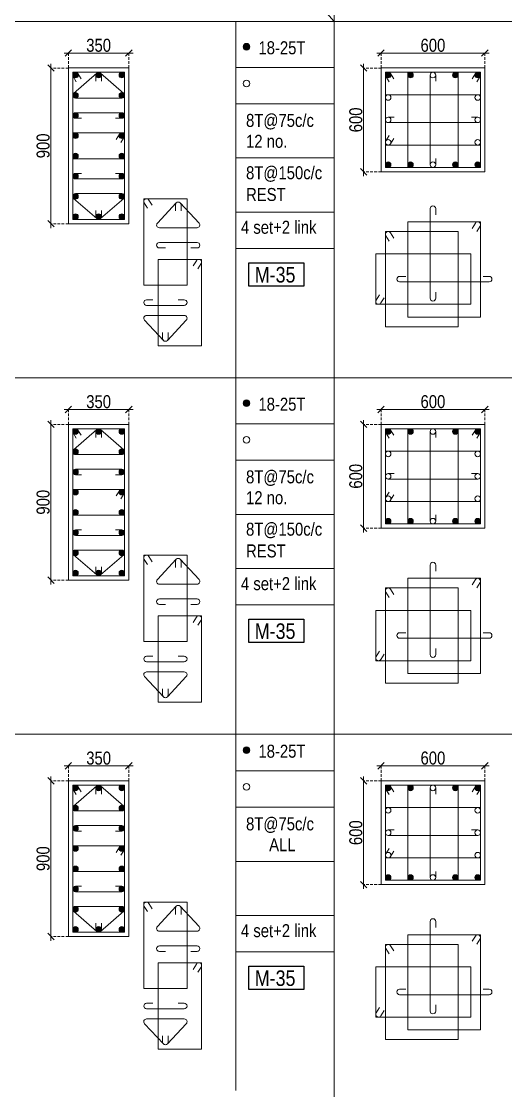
# Model space of a CAD drawing. Header units: millimetres. Extents: x 1112055 to 3390982, y -148532 to 766891.
# Drawn here: x 2276382 to 2287584, y 332750 to 357470 of the extents above; entities that cross this region are included whole.
import ezdxf
from ezdxf.enums import TextEntityAlignment as Align

# ---------------------------------------------------------------- set-up
doc = ezdxf.new("R2010")
doc.units = ezdxf.units.MM
doc.header["$PDMODE"] = 35
doc.header["$PDSIZE"] = -25
doc.linetypes.add('DASHED2', pattern=[0.375, 0.25, -0.125])
doc.linetypes.add('Hidden', pattern=[9.525, 6.35, -3.175])
for name, color, linetype, lineweight in [('B COL. SIZE DIM', 220, 'Continuous', 25), ('B COLSCH', 204, 'Continuous', 20), ('B COLUMN', 1, 'Hidden', 9), ('B STEEL', 34, 'Continuous', 15), ('B TITLE BLOCK', 250, 'Continuous', 0)]:
    doc.layers.add(name, color=color, linetype=linetype, lineweight=lineweight)
doc.layers.add('B TEXT', color=7, linetype='Continuous')
doc.styles.add('dim inside', font='romans.shx', dxfattribs={"width": 0.8, "height": 125})
doc.styles.add('SWINC', font='swissc.ttf')
doc.dimstyles.new('dim inside', dxfattribs={"dimtxt": 125, "dimasz": 100, "dimexe": 0, "dimexo": 0, "dimgap": 10, "dimtad": 0, "dimdec": 0, "dimzin": 0, "dimdsep": 46, "dimtxsty": 'dim inside', "dimblk": 'SMALL', "dimcen": 0.09, "dimadec": 0, "dimazin": 0, "dimtfac": 1, "dimtdec": 0, "dimtofl": 0, "dimtmove": 0, "dimatfit": 3, "dimfxl": 1, "dimtolj": 1, "dimtzin": 0, "dimarcsym": 2})

# ---------------------------------------------------------------- blocks, each defined once
blk = doc.blocks.new('_Oblique')
at = {"color": 0, "linetype": 'ByBlock', "lineweight": -2}
blk.add_line((-0.5, -0.5), (0.5, 0.5), dxfattribs=at)
blk = doc.blocks.new('*D860')
at = {"layer": 'B COL. SIZE DIM', "color": 250, "lineweight": 9, "ltscale": 250, "transparency": 16777216}
blk.add_line((2277369, 340258), (2278969, 340258), dxfattribs=at)
at = {"layer": 'B COL. SIZE DIM', "color": 250, "linetype": 'DASHED2', "lineweight": 9, "ltscale": 250, "transparency": 16777216}
for p, q in [((2277469, 339913), (2277469, 340258)), ((2278869, 339913), (2278869, 340258))]:
    blk.add_line(p, q, dxfattribs=at)
at = {"layer": 'Defpoints', "color": 0, "ltscale": 250, "transparency": 16777216}
for p in [(2278869, 340258), (2277469, 339913), (2278869, 339913)]:
    blk.add_point(p, dxfattribs=at)
at = {"layer": 'B COL. SIZE DIM', "color": 250, "lineweight": 9, "ltscale": 250, "transparency": 16777216, "xscale": 150, "yscale": 150, "zscale": 150, "rotation": 180}
blk.add_blockref('_Oblique', (2277469, 340258), dxfattribs=at)
at = {"layer": 'B COL. SIZE DIM', "color": 250, "lineweight": 9, "ltscale": 250, "transparency": 16777216, "xscale": 150, "yscale": 150, "zscale": 150}
blk.add_blockref('_Oblique', (2278869, 340258), dxfattribs=at)
at = {"layer": 'B COL. SIZE DIM', "color": 6, "ltscale": 250, "transparency": 16777216, "insert": (2278169, 340436), "char_height": 300, "attachment_point": 5, "style": 'SWINC'}
blk.add_mtext('\\A1;350', dxfattribs=at)
blk = doc.blocks.new('*D861')
at = {"layer": 'B COL. SIZE DIM', "color": 250, "lineweight": 9, "ltscale": 250, "transparency": 16777216}
blk.add_line((2277065, 340013), (2277065, 336213), dxfattribs=at)
at = {"layer": 'B COL. SIZE DIM', "color": 250, "linetype": 'DASHED2', "lineweight": 9, "ltscale": 250, "transparency": 16777216}
for p, q in [((2277469, 339913), (2277065, 339913)), ((2277469, 336313), (2277065, 336313))]:
    blk.add_line(p, q, dxfattribs=at)
at = {"layer": 'Defpoints', "color": 0, "ltscale": 250, "transparency": 16777216}
for p in [(2277469, 339913), (2277065, 336313), (2277469, 336313)]:
    blk.add_point(p, dxfattribs=at)
at = {"layer": 'B COL. SIZE DIM', "color": 250, "lineweight": 9, "ltscale": 250, "transparency": 16777216, "xscale": 150, "yscale": 150, "zscale": 150}
for p, rotation in [((2277065, 339913), 90), ((2277065, 336313), 270)]:
    blk.add_blockref('_Oblique', p, dxfattribs=dict(at, rotation=rotation))
at = {"layer": 'B COL. SIZE DIM', "color": 6, "ltscale": 250, "transparency": 16777216, "insert": (2276886, 338113), "char_height": 300, "attachment_point": 5, "rotation": 90, "style": 'SWINC'}
blk.add_mtext('\\A1;900', dxfattribs=at)
blk = doc.blocks.new('*D864')
at = {"layer": 'B COL. SIZE DIM', "color": 250, "lineweight": 9, "ltscale": 250, "transparency": 16777216}
blk.add_line((2284602, 340258), (2287202, 340258), dxfattribs=at)
at = {"layer": 'B COL. SIZE DIM', "color": 250, "linetype": 'DASHED2', "lineweight": 9, "ltscale": 250, "transparency": 16777216}
for p, q in [((2284702, 339913), (2284702, 340258)), ((2287102, 339913), (2287102, 340258))]:
    blk.add_line(p, q, dxfattribs=at)
at = {"layer": 'Defpoints', "color": 0, "ltscale": 250, "transparency": 16777216}
for p in [(2287102, 340258), (2284702, 339913), (2287102, 339913)]:
    blk.add_point(p, dxfattribs=at)
at = {"layer": 'B COL. SIZE DIM', "color": 250, "lineweight": 9, "ltscale": 250, "transparency": 16777216, "xscale": 150, "yscale": 150, "zscale": 150, "rotation": 180}
blk.add_blockref('_Oblique', (2284702, 340258), dxfattribs=at)
at = {"layer": 'B COL. SIZE DIM', "color": 250, "lineweight": 9, "ltscale": 250, "transparency": 16777216, "xscale": 150, "yscale": 150, "zscale": 150}
blk.add_blockref('_Oblique', (2287102, 340258), dxfattribs=at)
at = {"layer": 'B COL. SIZE DIM', "color": 6, "ltscale": 250, "transparency": 16777216, "insert": (2285902, 340437), "char_height": 300, "attachment_point": 5, "style": 'SWINC'}
blk.add_mtext('\\A1;600', dxfattribs=at)
blk = doc.blocks.new('*D865')
at = {"layer": 'B COL. SIZE DIM', "color": 250, "lineweight": 9, "ltscale": 250, "transparency": 16777216}
blk.add_line((2284298, 340013), (2284298, 337413), dxfattribs=at)
at = {"layer": 'B COL. SIZE DIM', "color": 250, "linetype": 'DASHED2', "lineweight": 9, "ltscale": 250, "transparency": 16777216}
for p, q in [((2284702, 339913), (2284298, 339913)), ((2284702, 337513), (2284298, 337513))]:
    blk.add_line(p, q, dxfattribs=at)
at = {"layer": 'Defpoints', "color": 0, "ltscale": 250, "transparency": 16777216}
for p in [(2284702, 339913), (2284298, 337513), (2284702, 337513)]:
    blk.add_point(p, dxfattribs=at)
at = {"layer": 'B COL. SIZE DIM', "color": 250, "lineweight": 9, "ltscale": 250, "transparency": 16777216, "xscale": 150, "yscale": 150, "zscale": 150}
for p, rotation in [((2284298, 339913), 90), ((2284298, 337513), 270)]:
    blk.add_blockref('_Oblique', p, dxfattribs=dict(at, rotation=rotation))
at = {"layer": 'B COL. SIZE DIM', "color": 6, "ltscale": 250, "transparency": 16777216, "insert": (2284119, 338713), "char_height": 300, "attachment_point": 5, "rotation": 90, "style": 'SWINC'}
blk.add_mtext('\\A1;600', dxfattribs=at)
blk = doc.blocks.new('*D862')
at = {"layer": 'B COL. SIZE DIM', "color": 250, "lineweight": 9, "ltscale": 250, "transparency": 16777216}
blk.add_line((2284602, 348498), (2287202, 348498), dxfattribs=at)
at = {"layer": 'B COL. SIZE DIM', "color": 250, "linetype": 'DASHED2', "lineweight": 9, "ltscale": 250, "transparency": 16777216}
for p, q in [((2284702, 348153), (2284702, 348498)), ((2287102, 348153), (2287102, 348498))]:
    blk.add_line(p, q, dxfattribs=at)
at = {"layer": 'Defpoints', "color": 0, "ltscale": 250, "transparency": 16777216}
for p in [(2287102, 348498), (2284702, 348153), (2287102, 348153)]:
    blk.add_point(p, dxfattribs=at)
at = {"layer": 'B COL. SIZE DIM', "color": 250, "lineweight": 9, "ltscale": 250, "transparency": 16777216, "xscale": 150, "yscale": 150, "zscale": 150, "rotation": 180}
blk.add_blockref('_Oblique', (2284702, 348498), dxfattribs=at)
at = {"layer": 'B COL. SIZE DIM', "color": 250, "lineweight": 9, "ltscale": 250, "transparency": 16777216, "xscale": 150, "yscale": 150, "zscale": 150}
blk.add_blockref('_Oblique', (2287102, 348498), dxfattribs=at)
at = {"layer": 'B COL. SIZE DIM', "color": 6, "ltscale": 250, "transparency": 16777216, "insert": (2285902, 348677), "char_height": 300, "attachment_point": 5, "style": 'SWINC'}
blk.add_mtext('\\A1;600', dxfattribs=at)
blk = doc.blocks.new('*D863')
at = {"layer": 'B COL. SIZE DIM', "color": 250, "lineweight": 9, "ltscale": 250, "transparency": 16777216}
blk.add_line((2284298, 348253), (2284298, 345653), dxfattribs=at)
at = {"layer": 'B COL. SIZE DIM', "color": 250, "linetype": 'DASHED2', "lineweight": 9, "ltscale": 250, "transparency": 16777216}
for p, q in [((2284702, 348153), (2284298, 348153)), ((2284702, 345753), (2284298, 345753))]:
    blk.add_line(p, q, dxfattribs=at)
at = {"layer": 'Defpoints', "color": 0, "ltscale": 250, "transparency": 16777216}
for p in [(2284702, 348153), (2284298, 345753), (2284702, 345753)]:
    blk.add_point(p, dxfattribs=at)
at = {"layer": 'B COL. SIZE DIM', "color": 250, "lineweight": 9, "ltscale": 250, "transparency": 16777216, "xscale": 150, "yscale": 150, "zscale": 150}
for p, rotation in [((2284298, 348153), 90), ((2284298, 345753), 270)]:
    blk.add_blockref('_Oblique', p, dxfattribs=dict(at, rotation=rotation))
at = {"layer": 'B COL. SIZE DIM', "color": 6, "ltscale": 250, "transparency": 16777216, "insert": (2284119, 346953), "char_height": 300, "attachment_point": 5, "rotation": 90, "style": 'SWINC'}
blk.add_mtext('\\A1;600', dxfattribs=at)
blk = doc.blocks.new('*D866')
at = {"layer": 'B COL. SIZE DIM', "color": 250, "lineweight": 9, "ltscale": 250, "transparency": 16777216}
blk.add_line((2284602, 356737), (2287202, 356737), dxfattribs=at)
at = {"layer": 'B COL. SIZE DIM', "color": 250, "linetype": 'DASHED2', "lineweight": 9, "ltscale": 250, "transparency": 16777216}
for p, q in [((2284702, 356392), (2284702, 356737)), ((2287102, 356392), (2287102, 356737))]:
    blk.add_line(p, q, dxfattribs=at)
at = {"layer": 'Defpoints', "color": 0, "ltscale": 250, "transparency": 16777216}
for p in [(2287102, 356737), (2284702, 356392), (2287102, 356392)]:
    blk.add_point(p, dxfattribs=at)
at = {"layer": 'B COL. SIZE DIM', "color": 250, "lineweight": 9, "ltscale": 250, "transparency": 16777216, "xscale": 150, "yscale": 150, "zscale": 150, "rotation": 180}
blk.add_blockref('_Oblique', (2284702, 356737), dxfattribs=at)
at = {"layer": 'B COL. SIZE DIM', "color": 250, "lineweight": 9, "ltscale": 250, "transparency": 16777216, "xscale": 150, "yscale": 150, "zscale": 150}
blk.add_blockref('_Oblique', (2287102, 356737), dxfattribs=at)
at = {"layer": 'B COL. SIZE DIM', "color": 6, "ltscale": 250, "transparency": 16777216, "insert": (2285902, 356916), "char_height": 300, "attachment_point": 5, "style": 'SWINC'}
blk.add_mtext('\\A1;600', dxfattribs=at)
blk = doc.blocks.new('*D867')
at = {"layer": 'B COL. SIZE DIM', "color": 250, "lineweight": 9, "ltscale": 250, "transparency": 16777216}
blk.add_line((2284298, 356492), (2284298, 353892), dxfattribs=at)
at = {"layer": 'B COL. SIZE DIM', "color": 250, "linetype": 'DASHED2', "lineweight": 9, "ltscale": 250, "transparency": 16777216}
for p, q in [((2284702, 356392), (2284298, 356392)), ((2284702, 353992), (2284298, 353992))]:
    blk.add_line(p, q, dxfattribs=at)
at = {"layer": 'Defpoints', "color": 0, "ltscale": 250, "transparency": 16777216}
for p in [(2284702, 356392), (2284298, 353992), (2284702, 353992)]:
    blk.add_point(p, dxfattribs=at)
at = {"layer": 'B COL. SIZE DIM', "color": 250, "lineweight": 9, "ltscale": 250, "transparency": 16777216, "xscale": 150, "yscale": 150, "zscale": 150}
for p, rotation in [((2284298, 356392), 90), ((2284298, 353992), 270)]:
    blk.add_blockref('_Oblique', p, dxfattribs=dict(at, rotation=rotation))
at = {"layer": 'B COL. SIZE DIM', "color": 6, "ltscale": 250, "transparency": 16777216, "insert": (2284119, 355192), "char_height": 300, "attachment_point": 5, "rotation": 90, "style": 'SWINC'}
blk.add_mtext('\\A1;600', dxfattribs=at)
blk = doc.blocks.new('*D1733')
at = {"layer": 'B COL. SIZE DIM', "color": 250, "lineweight": 9, "ltscale": 250, "transparency": 16777216}
blk.add_line((2277369, 348498), (2278969, 348498), dxfattribs=at)
at = {"layer": 'B COL. SIZE DIM', "color": 250, "linetype": 'DASHED2', "lineweight": 9, "ltscale": 250, "transparency": 16777216}
for p, q in [((2277469, 348153), (2277469, 348498)), ((2278869, 348153), (2278869, 348498))]:
    blk.add_line(p, q, dxfattribs=at)
at = {"layer": 'Defpoints', "color": 0, "ltscale": 250, "transparency": 16777216}
for p in [(2278869, 348498), (2277469, 348153), (2278869, 348153)]:
    blk.add_point(p, dxfattribs=at)
at = {"layer": 'B COL. SIZE DIM', "color": 250, "lineweight": 9, "ltscale": 250, "transparency": 16777216, "xscale": 150, "yscale": 150, "zscale": 150, "rotation": 180}
blk.add_blockref('_Oblique', (2277469, 348498), dxfattribs=at)
at = {"layer": 'B COL. SIZE DIM', "color": 250, "lineweight": 9, "ltscale": 250, "transparency": 16777216, "xscale": 150, "yscale": 150, "zscale": 150}
blk.add_blockref('_Oblique', (2278869, 348498), dxfattribs=at)
at = {"layer": 'B COL. SIZE DIM', "color": 6, "ltscale": 250, "transparency": 16777216, "insert": (2278169, 348676), "char_height": 300, "attachment_point": 5, "style": 'SWINC'}
blk.add_mtext('\\A1;350', dxfattribs=at)
blk = doc.blocks.new('*D1734')
at = {"layer": 'B COL. SIZE DIM', "color": 250, "lineweight": 9, "ltscale": 250, "transparency": 16777216}
blk.add_line((2277065, 348253), (2277065, 344453), dxfattribs=at)
at = {"layer": 'B COL. SIZE DIM', "color": 250, "linetype": 'DASHED2', "lineweight": 9, "ltscale": 250, "transparency": 16777216}
for p, q in [((2277469, 348153), (2277065, 348153)), ((2277469, 344553), (2277065, 344553))]:
    blk.add_line(p, q, dxfattribs=at)
at = {"layer": 'Defpoints', "color": 0, "ltscale": 250, "transparency": 16777216}
for p in [(2277469, 348153), (2277065, 344553), (2277469, 344553)]:
    blk.add_point(p, dxfattribs=at)
at = {"layer": 'B COL. SIZE DIM', "color": 250, "lineweight": 9, "ltscale": 250, "transparency": 16777216, "xscale": 150, "yscale": 150, "zscale": 150}
for p, rotation in [((2277065, 348153), 90), ((2277065, 344553), 270)]:
    blk.add_blockref('_Oblique', p, dxfattribs=dict(at, rotation=rotation))
at = {"layer": 'B COL. SIZE DIM', "color": 6, "ltscale": 250, "transparency": 16777216, "insert": (2276886, 346353), "char_height": 300, "attachment_point": 5, "rotation": 90, "style": 'SWINC'}
blk.add_mtext('\\A1;900', dxfattribs=at)
blk = doc.blocks.new('*D1735')
at = {"layer": 'B COL. SIZE DIM', "color": 250, "lineweight": 9, "ltscale": 250, "transparency": 16777216}
blk.add_line((2277369, 356737), (2278969, 356737), dxfattribs=at)
at = {"layer": 'B COL. SIZE DIM', "color": 250, "linetype": 'DASHED2', "lineweight": 9, "ltscale": 250, "transparency": 16777216}
for p, q in [((2277469, 356392), (2277469, 356737)), ((2278869, 356392), (2278869, 356737))]:
    blk.add_line(p, q, dxfattribs=at)
at = {"layer": 'Defpoints', "color": 0, "ltscale": 250, "transparency": 16777216}
for p in [(2278869, 356737), (2277469, 356392), (2278869, 356392)]:
    blk.add_point(p, dxfattribs=at)
at = {"layer": 'B COL. SIZE DIM', "color": 250, "lineweight": 9, "ltscale": 250, "transparency": 16777216, "xscale": 150, "yscale": 150, "zscale": 150, "rotation": 180}
blk.add_blockref('_Oblique', (2277469, 356737), dxfattribs=at)
at = {"layer": 'B COL. SIZE DIM', "color": 250, "lineweight": 9, "ltscale": 250, "transparency": 16777216, "xscale": 150, "yscale": 150, "zscale": 150}
blk.add_blockref('_Oblique', (2278869, 356737), dxfattribs=at)
at = {"layer": 'B COL. SIZE DIM', "color": 6, "ltscale": 250, "transparency": 16777216, "insert": (2278169, 356916), "char_height": 300, "attachment_point": 5, "style": 'SWINC'}
blk.add_mtext('\\A1;350', dxfattribs=at)
blk = doc.blocks.new('*D1736')
at = {"layer": 'B COL. SIZE DIM', "color": 250, "lineweight": 9, "ltscale": 250, "transparency": 16777216}
blk.add_line((2277065, 356492), (2277065, 352692), dxfattribs=at)
at = {"layer": 'B COL. SIZE DIM', "color": 250, "linetype": 'DASHED2', "lineweight": 9, "ltscale": 250, "transparency": 16777216}
for p, q in [((2277469, 356392), (2277065, 356392)), ((2277469, 352792), (2277065, 352792))]:
    blk.add_line(p, q, dxfattribs=at)
at = {"layer": 'Defpoints', "color": 0, "ltscale": 250, "transparency": 16777216}
for p in [(2277469, 356392), (2277065, 352792), (2277469, 352792)]:
    blk.add_point(p, dxfattribs=at)
at = {"layer": 'B COL. SIZE DIM', "color": 250, "lineweight": 9, "ltscale": 250, "transparency": 16777216, "xscale": 150, "yscale": 150, "zscale": 150}
for p, rotation in [((2277065, 356392), 90), ((2277065, 352792), 270)]:
    blk.add_blockref('_Oblique', p, dxfattribs=dict(at, rotation=rotation))
at = {"layer": 'B COL. SIZE DIM', "color": 6, "ltscale": 250, "transparency": 16777216, "insert": (2276886, 354592), "char_height": 300, "attachment_point": 5, "rotation": 90, "style": 'SWINC'}
blk.add_mtext('\\A1;900', dxfattribs=at)

msp = doc.modelspace()

# ---------------------------------------------------------------- hatches: boundary and pattern name
at = {"layer": 'B STEEL', "lineweight": 9, "ltscale": 0.5}
h = msp.add_hatch(color=34, dxfattribs=at)
edge = h.paths.add_edge_path()
edge.add_arc((2281587.1, 356884.2), 76.8, 0, 360)
h = msp.add_hatch(color=34, dxfattribs=at)
edge = h.paths.add_edge_path()
edge.add_arc((2277632.8, 356228.4), 64, 0, 360)
h = msp.add_hatch(color=34, dxfattribs=at)
edge = h.paths.add_edge_path()
edge.add_arc((2278168.8, 356228.4), 64, 180, 540, ccw=False)
h = msp.add_hatch(color=34, dxfattribs=at)
edge = h.paths.add_edge_path()
edge.add_arc((2278704.7, 356228.4), 64, 180, 540, ccw=False)
h = msp.add_hatch(color=34, dxfattribs=at)
edge = h.paths.add_edge_path()
edge.add_arc((2284866.3, 356228.4), 64, 0, 360)
at = {"layer": 'B STEEL'}
h = msp.add_hatch(color=34, dxfattribs=at)
edge = h.paths.add_edge_path()
edge.add_arc((2285384.3, 356228.4), 64, 0, 360)
h = msp.add_hatch(color=34, dxfattribs=at)
edge = h.paths.add_edge_path()
edge.add_arc((2286420.3, 356228.4), 64, 0, 360)
at = {"layer": 'B STEEL', "lineweight": 9, "ltscale": 0.5}
h = msp.add_hatch(color=34, dxfattribs=at)
edge = h.paths.add_edge_path()
edge.add_arc((2286938.3, 356228.4), 64, 180, 540, ccw=False)
h = msp.add_hatch(color=34, dxfattribs=at)
edge = h.paths.add_edge_path()
edge.add_arc((2277632.8, 355761), 64, 0, 360, ccw=False)
h = msp.add_hatch(color=34, dxfattribs=at)
edge = h.paths.add_edge_path()
edge.add_arc((2278704.7, 355761), 64, -180, 180)
h = msp.add_hatch(color=34, dxfattribs=at)
edge = h.paths.add_edge_path()
edge.add_arc((2277632.8, 355293.6), 64, 0, 360, ccw=False)
h = msp.add_hatch(color=34, dxfattribs=at)
edge = h.paths.add_edge_path()
edge.add_arc((2278704.7, 355293.6), 64, -180, 180)
h = msp.add_hatch(color=34, dxfattribs=at)
edge = h.paths.add_edge_path()
edge.add_arc((2277632.8, 354826.1), 64, 0, 360, ccw=False)
h = msp.add_hatch(color=34, dxfattribs=at)
edge = h.paths.add_edge_path()
edge.add_arc((2278704.7, 354826.1), 64, -180, 180)
h = msp.add_hatch(color=34, dxfattribs=at)
edge = h.paths.add_edge_path()
edge.add_arc((2277632.8, 354358.7), 64, 0, 360, ccw=False)
h = msp.add_hatch(color=34, dxfattribs=at)
edge = h.paths.add_edge_path()
edge.add_arc((2278704.7, 354358.7), 64, -180, 180)
h = msp.add_hatch(color=34, dxfattribs=at)
edge = h.paths.add_edge_path()
edge.add_arc((2284866.3, 354156.4), 64, 0, 360, ccw=False)
at = {"layer": 'B STEEL'}
h = msp.add_hatch(color=34, dxfattribs=at)
edge = h.paths.add_edge_path()
edge.add_arc((2285384.3, 354156.4), 64, 0, 360)
h = msp.add_hatch(color=34, dxfattribs=at)
edge = h.paths.add_edge_path()
edge.add_arc((2286420.3, 354156.4), 64, 0, 360)
at = {"layer": 'B STEEL', "lineweight": 9, "ltscale": 0.5}
h = msp.add_hatch(color=34, dxfattribs=at)
edge = h.paths.add_edge_path()
edge.add_arc((2286938.3, 354156.4), 64, -180, 180)
h = msp.add_hatch(color=34, dxfattribs=at)
edge = h.paths.add_edge_path()
edge.add_arc((2277632.8, 353891.3), 64, 0, 360, ccw=False)
h = msp.add_hatch(color=34, dxfattribs=at)
edge = h.paths.add_edge_path()
edge.add_arc((2278704.7, 353891.3), 64, -180, 180)
h = msp.add_hatch(color=34, dxfattribs=at)
edge = h.paths.add_edge_path()
edge.add_arc((2277632.8, 353423.9), 64, 0, 360, ccw=False)
h = msp.add_hatch(color=34, dxfattribs=at)
edge = h.paths.add_edge_path()
edge.add_arc((2278704.7, 353423.9), 64, -180, 180)
h = msp.add_hatch(color=34, dxfattribs=at)
edge = h.paths.add_edge_path()
edge.add_arc((2277632.8, 352956.4), 64, 0, 360, ccw=False)
h = msp.add_hatch(color=34, dxfattribs=at)
edge = h.paths.add_edge_path()
edge.add_arc((2278168.8, 352956.4), 64, -180, 180)
h = msp.add_hatch(color=34, dxfattribs=at)
edge = h.paths.add_edge_path()
edge.add_arc((2278704.7, 352956.4), 64, -180, 180)
h = msp.add_hatch(color=34, dxfattribs=at)
edge = h.paths.add_edge_path()
edge.add_arc((2281587.1, 348644.4), 76.8, 0, 360)
h = msp.add_hatch(color=34, dxfattribs=at)
edge = h.paths.add_edge_path()
edge.add_arc((2277632.8, 347988.6), 64, 0, 360)
h = msp.add_hatch(color=34, dxfattribs=at)
edge = h.paths.add_edge_path()
edge.add_arc((2278168.8, 347988.6), 64, 180, 540, ccw=False)
h = msp.add_hatch(color=34, dxfattribs=at)
edge = h.paths.add_edge_path()
edge.add_arc((2278704.7, 347988.6), 64, 180, 540, ccw=False)
h = msp.add_hatch(color=34, dxfattribs=at)
edge = h.paths.add_edge_path()
edge.add_arc((2284866.3, 347988.6), 64, 0, 360)
at = {"layer": 'B STEEL'}
h = msp.add_hatch(color=34, dxfattribs=at)
edge = h.paths.add_edge_path()
edge.add_arc((2285384.3, 347988.6), 64, 0, 360)
h = msp.add_hatch(color=34, dxfattribs=at)
edge = h.paths.add_edge_path()
edge.add_arc((2286420.3, 347988.6), 64, 0, 360)
at = {"layer": 'B STEEL', "lineweight": 9, "ltscale": 0.5}
h = msp.add_hatch(color=34, dxfattribs=at)
edge = h.paths.add_edge_path()
edge.add_arc((2286938.3, 347988.6), 64, 180, 540, ccw=False)
h = msp.add_hatch(color=34, dxfattribs=at)
edge = h.paths.add_edge_path()
edge.add_arc((2277632.8, 347521.1), 64, 0, 360, ccw=False)
h = msp.add_hatch(color=34, dxfattribs=at)
edge = h.paths.add_edge_path()
edge.add_arc((2278704.7, 347521.1), 64, -180, 180)
h = msp.add_hatch(color=34, dxfattribs=at)
edge = h.paths.add_edge_path()
edge.add_arc((2277632.8, 347053.7), 64, 0, 360, ccw=False)
h = msp.add_hatch(color=34, dxfattribs=at)
edge = h.paths.add_edge_path()
edge.add_arc((2278704.7, 347053.7), 64, -180, 180)
h = msp.add_hatch(color=34, dxfattribs=at)
edge = h.paths.add_edge_path()
edge.add_arc((2277632.8, 346586.3), 64, 0, 360, ccw=False)
h = msp.add_hatch(color=34, dxfattribs=at)
edge = h.paths.add_edge_path()
edge.add_arc((2278704.7, 346586.3), 64, -180, 180)
h = msp.add_hatch(color=34, dxfattribs=at)
edge = h.paths.add_edge_path()
edge.add_arc((2277632.8, 346118.9), 64, 0, 360, ccw=False)
h = msp.add_hatch(color=34, dxfattribs=at)
edge = h.paths.add_edge_path()
edge.add_arc((2278704.7, 346118.9), 64, -180, 180)
h = msp.add_hatch(color=34, dxfattribs=at)
edge = h.paths.add_edge_path()
edge.add_arc((2284866.3, 345916.6), 64, 0, 360, ccw=False)
at = {"layer": 'B STEEL'}
h = msp.add_hatch(color=34, dxfattribs=at)
edge = h.paths.add_edge_path()
edge.add_arc((2285384.3, 345916.6), 64, 0, 360)
h = msp.add_hatch(color=34, dxfattribs=at)
edge = h.paths.add_edge_path()
edge.add_arc((2286420.3, 345916.6), 64, 0, 360)
at = {"layer": 'B STEEL', "lineweight": 9, "ltscale": 0.5}
h = msp.add_hatch(color=34, dxfattribs=at)
edge = h.paths.add_edge_path()
edge.add_arc((2286938.3, 345916.6), 64, -180, 180)
h = msp.add_hatch(color=34, dxfattribs=at)
edge = h.paths.add_edge_path()
edge.add_arc((2277632.8, 345651.5), 64, 0, 360, ccw=False)
h = msp.add_hatch(color=34, dxfattribs=at)
edge = h.paths.add_edge_path()
edge.add_arc((2278704.7, 345651.5), 64, -180, 180)
h = msp.add_hatch(color=34, dxfattribs=at)
edge = h.paths.add_edge_path()
edge.add_arc((2277632.8, 345184), 64, 0, 360, ccw=False)
h = msp.add_hatch(color=34, dxfattribs=at)
edge = h.paths.add_edge_path()
edge.add_arc((2278704.7, 345184), 64, -180, 180)
h = msp.add_hatch(color=34, dxfattribs=at)
edge = h.paths.add_edge_path()
edge.add_arc((2277632.8, 344716.6), 64, 0, 360, ccw=False)
h = msp.add_hatch(color=34, dxfattribs=at)
edge = h.paths.add_edge_path()
edge.add_arc((2278168.8, 344716.6), 64, -180, 180)
h = msp.add_hatch(color=34, dxfattribs=at)
edge = h.paths.add_edge_path()
edge.add_arc((2278704.7, 344716.6), 64, -180, 180)
h = msp.add_hatch(color=34, dxfattribs=at)
edge = h.paths.add_edge_path()
edge.add_arc((2281587.1, 340621.9), 76.8, 0, 360)
h = msp.add_hatch(color=34, dxfattribs=at)
edge = h.paths.add_edge_path()
edge.add_arc((2277632.8, 339748.7), 64, 0, 360)
h = msp.add_hatch(color=34, dxfattribs=at)
edge = h.paths.add_edge_path()
edge.add_arc((2278168.8, 339748.7), 64, 180, 540, ccw=False)
h = msp.add_hatch(color=34, dxfattribs=at)
edge = h.paths.add_edge_path()
edge.add_arc((2278704.7, 339748.7), 64, 180, 540, ccw=False)
h = msp.add_hatch(color=34, dxfattribs=at)
edge = h.paths.add_edge_path()
edge.add_arc((2284866.3, 339748.7), 64, 0, 360)
at = {"layer": 'B STEEL'}
h = msp.add_hatch(color=34, dxfattribs=at)
edge = h.paths.add_edge_path()
edge.add_arc((2285384.3, 339748.7), 64, 0, 360)
h = msp.add_hatch(color=34, dxfattribs=at)
edge = h.paths.add_edge_path()
edge.add_arc((2286420.3, 339748.7), 64, 0, 360)
at = {"layer": 'B STEEL', "lineweight": 9, "ltscale": 0.5}
h = msp.add_hatch(color=34, dxfattribs=at)
edge = h.paths.add_edge_path()
edge.add_arc((2286938.3, 339748.7), 64, 180, 540, ccw=False)
h = msp.add_hatch(color=34, dxfattribs=at)
edge = h.paths.add_edge_path()
edge.add_arc((2277632.8, 339281.3), 64, 0, 360, ccw=False)
h = msp.add_hatch(color=34, dxfattribs=at)
edge = h.paths.add_edge_path()
edge.add_arc((2278704.7, 339281.3), 64, -180, 180)
h = msp.add_hatch(color=34, dxfattribs=at)
edge = h.paths.add_edge_path()
edge.add_arc((2277632.8, 338813.9), 64, 0, 360, ccw=False)
h = msp.add_hatch(color=34, dxfattribs=at)
edge = h.paths.add_edge_path()
edge.add_arc((2278704.7, 338813.9), 64, -180, 180)
h = msp.add_hatch(color=34, dxfattribs=at)
edge = h.paths.add_edge_path()
edge.add_arc((2277632.8, 338346.5), 64, 0, 360, ccw=False)
h = msp.add_hatch(color=34, dxfattribs=at)
edge = h.paths.add_edge_path()
edge.add_arc((2278704.7, 338346.5), 64, -180, 180)
h = msp.add_hatch(color=34, dxfattribs=at)
edge = h.paths.add_edge_path()
edge.add_arc((2277632.8, 337879), 64, 0, 360, ccw=False)
h = msp.add_hatch(color=34, dxfattribs=at)
edge = h.paths.add_edge_path()
edge.add_arc((2278704.7, 337879), 64, -180, 180)
h = msp.add_hatch(color=34, dxfattribs=at)
edge = h.paths.add_edge_path()
edge.add_arc((2284866.3, 337676.8), 64, 0, 360, ccw=False)
at = {"layer": 'B STEEL'}
h = msp.add_hatch(color=34, dxfattribs=at)
edge = h.paths.add_edge_path()
edge.add_arc((2285384.3, 337676.8), 64, 0, 360)
h = msp.add_hatch(color=34, dxfattribs=at)
edge = h.paths.add_edge_path()
edge.add_arc((2286420.3, 337676.8), 64, 0, 360)
at = {"layer": 'B STEEL', "lineweight": 9, "ltscale": 0.5}
h = msp.add_hatch(color=34, dxfattribs=at)
edge = h.paths.add_edge_path()
edge.add_arc((2286938.3, 337676.8), 64, -180, 180)
h = msp.add_hatch(color=34, dxfattribs=at)
edge = h.paths.add_edge_path()
edge.add_arc((2277632.8, 337411.6), 64, 0, 360, ccw=False)
h = msp.add_hatch(color=34, dxfattribs=at)
edge = h.paths.add_edge_path()
edge.add_arc((2278704.7, 337411.6), 64, -180, 180)
h = msp.add_hatch(color=34, dxfattribs=at)
edge = h.paths.add_edge_path()
edge.add_arc((2277632.8, 336944.2), 64, 0, 360, ccw=False)
h = msp.add_hatch(color=34, dxfattribs=at)
edge = h.paths.add_edge_path()
edge.add_arc((2278704.7, 336944.2), 64, -180, 180)
h = msp.add_hatch(color=34, dxfattribs=at)
edge = h.paths.add_edge_path()
edge.add_arc((2277632.8, 336476.8), 64, 0, 360, ccw=False)
h = msp.add_hatch(color=34, dxfattribs=at)
edge = h.paths.add_edge_path()
edge.add_arc((2278168.8, 336476.8), 64, -180, 180)
h = msp.add_hatch(color=34, dxfattribs=at)
edge = h.paths.add_edge_path()
edge.add_arc((2278704.7, 336476.8), 64, -180, 180)

# ---------------------------------------------------------------- linework, layer by layer
at = {"layer": 'B COLSCH', "color": 250, "lineweight": 0}
for p, q in [((2283615.2, 382189.4), (2283615.2, 323875.2)), ((2235553.4, 357469.9), (2364668.6, 357469.9)), ((2281340.8, 357469.9), (2281340.8, 332750.4)), ((2281340.8, 356407.5), (2283615.2, 356407.5)), ((2281340.8, 355562.6), (2283615.2, 355562.6)), ((2281340.8, 354312.8), (2283615.2, 354312.8)), ((2281340.8, 353063), (2283615.2, 353063)), ((2281340.8, 352218), (2283615.2, 352218)), ((2235553.4, 349230.1), (2364668.6, 349230.1)), ((2281340.8, 348167.7), (2283615.2, 348167.7)), ((2281340.8, 347322.7), (2283615.2, 347322.7)), ((2281340.8, 346072.9), (2283615.2, 346072.9)), ((2281340.8, 344823.2), (2283615.2, 344823.2)), ((2281340.8, 343978.2), (2283615.2, 343978.2)), ((2235553.4, 340990.2), (2364668.6, 340990.2)), ((2281340.8, 340145.2), (2283615.2, 340145.2)), ((2281340.8, 339300.2), (2283615.2, 339300.2)), ((2281340.8, 338050.5), (2283615.2, 338050.5)), ((2281340.8, 336800.7), (2283615.2, 336800.7)), ((2281340.8, 335955.7), (2283615.2, 335955.7))]:
    msp.add_line(p, q, dxfattribs=at)
msp.add_lwpolyline([(2283615.2, 357469.9), (2283615.2, 357469.9), (2276381.7, 365709.7), (2283615.2, 373949.6), (2276381.7, 382189.4)], dxfattribs=at)
at = {"layer": 'B COLUMN', "color": 1, "linetype": 'ByBlock', "lineweight": 20}
for points in [[(2277468.8, 352792.4), (2278868.8, 352792.4), (2278868.8, 356392.4), (2277468.8, 356392.4)], [(2284702.3, 353992.4), (2287102.3, 353992.4), (2287102.3, 356392.4), (2284702.3, 356392.4)], [(2277468.8, 344552.6), (2278868.8, 344552.6), (2278868.8, 348152.6), (2277468.8, 348152.6)], [(2284702.3, 345752.6), (2287102.3, 345752.6), (2287102.3, 348152.6), (2284702.3, 348152.6)], [(2277468.8, 336312.7), (2278868.8, 336312.7), (2278868.8, 339912.7), (2277468.8, 339912.7)], [(2284702.3, 337512.7), (2287102.3, 337512.7), (2287102.3, 339912.7), (2284702.3, 339912.7)]]:
    msp.add_lwpolyline(points, close=True, dxfattribs=at)
at = {"layer": 'B STEEL', "color": 34, "lineweight": 9, "ltscale": 0.5}
for points in [[(2277568.8, 354294.7), (2278768.8, 354294.7), (2278768.8, 356292.4), (2277568.8, 356292.4)], [(2286484.3, 356292.4), (2286484.3, 354092.4), (2284802.3, 354092.4), (2284802.3, 356292.4)], [(2287002.3, 356292.4), (2287002.3, 354092.4), (2285320.3, 354092.4), (2285320.3, 356292.4)], [(2284802.3, 354610.4), (2287002.3, 354610.4), (2287002.3, 355774.4), (2284802.3, 355774.4)], [(2277568.8, 354890.2), (2278768.8, 354890.2), (2278768.8, 352892.4), (2277568.8, 352892.4)], [(2279213.4, 351372.2), (2280213.4, 351372.2), (2280213.4, 353369.9), (2279213.4, 353369.9)], [(2287002.3, 352834.7), (2287002.3, 350634.7), (2285320.3, 350634.7), (2285320.3, 352834.7)], [(2286484.3, 352611.6), (2286484.3, 350411.6), (2284802.3, 350411.6), (2284802.3, 352611.6)], [(2284581, 350929.6), (2286781, 350929.6), (2286781, 352093.6), (2284581, 352093.6)], [(2279549.2, 351967.7), (2280549.2, 351967.7), (2280549.2, 349969.9), (2279549.2, 349969.9)], [(2277568.8, 346054.9), (2278768.8, 346054.9), (2278768.8, 348052.6), (2277568.8, 348052.6)], [(2286484.3, 348052.6), (2286484.3, 345852.6), (2284802.3, 345852.6), (2284802.3, 348052.6)], [(2287002.3, 348052.6), (2287002.3, 345852.6), (2285320.3, 345852.6), (2285320.3, 348052.6)], [(2284802.3, 346370.6), (2287002.3, 346370.6), (2287002.3, 347534.6), (2284802.3, 347534.6)], [(2277568.8, 346650.3), (2278768.8, 346650.3), (2278768.8, 344652.6), (2277568.8, 344652.6)], [(2279213.4, 343132.3), (2280213.4, 343132.3), (2280213.4, 345130.1), (2279213.4, 345130.1)], [(2287002.3, 344594.8), (2287002.3, 342394.8), (2285320.3, 342394.8), (2285320.3, 344594.8)], [(2286484.3, 344371.7), (2286484.3, 342171.7), (2284802.3, 342171.7), (2284802.3, 344371.7)], [(2284581, 342689.7), (2286781, 342689.7), (2286781, 343853.7), (2284581, 343853.7)], [(2279549.2, 343727.8), (2280549.2, 343727.8), (2280549.2, 341730.1), (2279549.2, 341730.1)], [(2277568.8, 337815), (2278768.8, 337815), (2278768.8, 339812.7), (2277568.8, 339812.7)], [(2286484.3, 339812.7), (2286484.3, 337612.7), (2284802.3, 337612.7), (2284802.3, 339812.7)], [(2287002.3, 339812.7), (2287002.3, 337612.7), (2285320.3, 337612.7), (2285320.3, 339812.7)], [(2284802.3, 338130.7), (2287002.3, 338130.7), (2287002.3, 339294.8), (2284802.3, 339294.8)], [(2277568.8, 338410.5), (2278768.8, 338410.5), (2278768.8, 336412.7), (2277568.8, 336412.7)], [(2279213.4, 335109.9), (2280213.4, 335109.9), (2280213.4, 337107.6), (2279213.4, 337107.6)], [(2287002.3, 336355), (2287002.3, 334155), (2285320.3, 334155), (2285320.3, 336355)], [(2286484.3, 336131.9), (2286484.3, 333931.9), (2284802.3, 333931.9), (2284802.3, 336131.9)], [(2279549.2, 335705.3), (2280549.2, 335705.3), (2280549.2, 333707.6), (2279549.2, 333707.6)], [(2284581, 334449.9), (2286781, 334449.9), (2286781, 335613.9), (2284581, 335613.9)]]:
    msp.add_lwpolyline(points, close=True, dxfattribs=at)
for points in [[(2277653, 356073.4), (2277578.2, 356194.9, -1), (2277687.3, 356262), (2277762.1, 356140.5)], [(2278232.8, 356085.8), (2278232.8, 356228.4, 1), (2278104.7, 356228.4), (2278104.7, 356085.8)], [(2284886.6, 356073.4), (2284811.8, 356194.9, -1), (2284920.8, 356262), (2284995.6, 356140.5)], [(2285966.3, 354299.1), (2285966.3, 354156.4, -1), (2285838.3, 354156.4), (2285838.3, 356228.4, -1), (2285966.3, 356228.4), (2285966.3, 356085.8)], [(2286918, 356073.4), (2286992.8, 356194.9, 1), (2286883.8, 356262), (2286809, 356140.5)], [(2278562.1, 355229.5), (2278704.7, 355229.5, 1), (2278704.7, 355357.6), (2277632.8, 355357.6, 1), (2277632.8, 355229.5), (2277775.4, 355229.5)], [(2286795.6, 355256.4), (2286938.3, 355256.4, -1), (2286938.3, 355128.4), (2284866.3, 355128.4, -1), (2284866.3, 355256.4), (2285009, 355256.4)], [(2278684.5, 354671.1), (2278759.3, 354792.6, 1), (2278650.2, 354859.7), (2278575.4, 354738.2)], [(2284886.6, 354829.5), (2284811.8, 354708, 1), (2284920.8, 354640.9), (2284995.6, 354762.4)], [(2278562.1, 353955.3), (2278704.7, 353955.3, -1), (2278704.7, 353827.3), (2277632.8, 353827.3, -1), (2277632.8, 353955.3), (2277775.4, 353955.3)], [(2279297.6, 353150.9), (2279222.8, 353272.3, -1), (2279331.9, 353339.5), (2279406.7, 353218)], [(2280074.7, 353087.2), (2280074.7, 353229.8, 1), (2279946.7, 353229.8), (2279946.7, 353087.2)], [(2278232.8, 353099.1), (2278232.8, 352956.4, -1), (2278104.7, 352956.4), (2278104.7, 353099.1)], [(2285966.3, 351211.6), (2285966.3, 351069, -1), (2285838.3, 351069), (2285838.3, 353140.9, -1), (2285966.3, 353140.9), (2285966.3, 352998.3)], [(2286918, 352615.6), (2286992.8, 352737.1, 1), (2286883.8, 352804.2), (2286809, 352682.7)], [(2284886.6, 352392.5), (2284811.8, 352514, -1), (2284920.8, 352581.1), (2284995.6, 352459.6)], [(2280304, 352231), (2280446.7, 352231, 1), (2280446.7, 352359), (2279574.7, 352359, 1), (2279574.7, 352231), (2279717.4, 352231)], [(2280465, 351748.6), (2280539.7, 351870.1, 1), (2280430.7, 351937.2), (2280355.9, 351815.7)], [(2287061.2, 351575.6), (2287203.8, 351575.6, -1), (2287203.8, 351447.6), (2285131.9, 351447.6, -1), (2285131.9, 351575.6), (2285274.5, 351575.6)], [(2280006.7, 351032.8), (2280149.3, 351032.8, -1), (2280149.3, 350904.8), (2279277.4, 350904.8, -1), (2279277.4, 351032.8), (2279420, 351032.8)], [(2284665.3, 351148.6), (2284590.5, 351027.1, 1), (2284699.6, 350960), (2284774.3, 351081.5)], [(2279777.4, 350281), (2279777.4, 350138.4, -1), (2279649.3, 350138.4), (2279649.3, 350281)], [(2277653, 347833.5), (2277578.2, 347955, -1), (2277687.3, 348022.1), (2277762.1, 347900.6)], [(2278232.8, 347845.9), (2278232.8, 347988.6, 1), (2278104.7, 347988.6), (2278104.7, 347845.9)], [(2284886.6, 347833.5), (2284811.8, 347955, -1), (2284920.8, 348022.1), (2284995.6, 347900.6)], [(2285966.3, 346059.3), (2285966.3, 345916.6, -1), (2285838.3, 345916.6), (2285838.3, 347988.6, -1), (2285966.3, 347988.6), (2285966.3, 347845.9)], [(2286918, 347833.5), (2286992.8, 347955, 1), (2286883.8, 348022.1), (2286809, 347900.6)], [(2278562.1, 346989.7), (2278704.7, 346989.7, 1), (2278704.7, 347117.7), (2277632.8, 347117.7, 1), (2277632.8, 346989.7), (2277775.4, 346989.7)], [(2286795.6, 347016.6), (2286938.3, 347016.6, -1), (2286938.3, 346888.6), (2284866.3, 346888.6, -1), (2284866.3, 347016.6), (2285009, 347016.6)], [(2278684.5, 346431.3), (2278759.3, 346552.7, 1), (2278650.2, 346619.9), (2278575.4, 346498.4)], [(2284886.6, 346589.6), (2284811.8, 346468.2, 1), (2284920.8, 346401), (2284995.6, 346522.5)], [(2278562.1, 345715.5), (2278704.7, 345715.5, -1), (2278704.7, 345587.4), (2277632.8, 345587.4, -1), (2277632.8, 345715.5), (2277775.4, 345715.5)], [(2279297.6, 344911), (2279222.8, 345032.5, -1), (2279331.9, 345099.6), (2279406.7, 344978.1)], [(2278232.8, 344859.3), (2278232.8, 344716.6, -1), (2278104.7, 344716.6), (2278104.7, 344859.3)], [(2280074.7, 344847.3), (2280074.7, 344990, 1), (2279946.7, 344990), (2279946.7, 344847.3)], [(2285966.3, 342971.8), (2285966.3, 342829.1, -1), (2285838.3, 342829.1), (2285838.3, 344901.1, -1), (2285966.3, 344901.1), (2285966.3, 344758.4)], [(2286918, 344375.8), (2286992.8, 344497.2, 1), (2286883.8, 344564.3), (2286809, 344442.9)], [(2284886.6, 344152.7), (2284811.8, 344274.2, -1), (2284920.8, 344341.3), (2284995.6, 344219.8)], [(2280304, 343991.1), (2280446.7, 343991.1, 1), (2280446.7, 344119.2), (2279574.7, 344119.2, 1), (2279574.7, 343991.1), (2279717.4, 343991.1)], [(2280465, 343508.8), (2280539.7, 343630.2, 1), (2280430.7, 343697.3), (2280355.9, 343575.9)], [(2287061.2, 343335.8), (2287203.8, 343335.8, -1), (2287203.8, 343207.7), (2285131.9, 343207.7, -1), (2285131.9, 343335.8), (2285274.5, 343335.8)], [(2284665.3, 342908.8), (2284590.5, 342787.3, 1), (2284699.6, 342720.2), (2284774.3, 342841.7)], [(2280006.7, 342793), (2280149.3, 342793, -1), (2280149.3, 342664.9), (2279277.4, 342664.9, -1), (2279277.4, 342793), (2279420, 342793)], [(2279777.4, 342041.2), (2279777.4, 341898.5, -1), (2279649.3, 341898.5), (2279649.3, 342041.2)], [(2277653, 339593.7), (2277578.2, 339715.2, -1), (2277687.3, 339782.3), (2277762.1, 339660.8)], [(2278232.8, 339606.1), (2278232.8, 339748.7, 1), (2278104.7, 339748.7), (2278104.7, 339606.1)], [(2284886.6, 339593.7), (2284811.8, 339715.2, -1), (2284920.8, 339782.3), (2284995.6, 339660.8)], [(2285966.3, 337819.4), (2285966.3, 337676.8, -1), (2285838.3, 337676.8), (2285838.3, 339748.7, -1), (2285966.3, 339748.7), (2285966.3, 339606.1)], [(2286918, 339593.7), (2286992.8, 339715.2, 1), (2286883.8, 339782.3), (2286809, 339660.8)], [(2278562.1, 338749.9), (2278704.7, 338749.9, 1), (2278704.7, 338877.9), (2277632.8, 338877.9, 1), (2277632.8, 338749.9), (2277775.4, 338749.9)], [(2286795.6, 338776.8), (2286938.3, 338776.8, -1), (2286938.3, 338648.7), (2284866.3, 338648.7, -1), (2284866.3, 338776.8), (2285009, 338776.8)], [(2278684.5, 338191.4), (2278759.3, 338312.9, 1), (2278650.2, 338380), (2278575.4, 338258.5)], [(2284886.6, 338349.8), (2284811.8, 338228.3, 1), (2284920.8, 338161.2), (2284995.6, 338282.7)], [(2278562.1, 337475.6), (2278704.7, 337475.6, -1), (2278704.7, 337347.6), (2277632.8, 337347.6, -1), (2277632.8, 337475.6), (2277775.4, 337475.6)], [(2279297.6, 336888.5), (2279222.8, 337010, -1), (2279331.9, 337077.1), (2279406.7, 336955.6)], [(2280074.7, 336824.9), (2280074.7, 336967.5, 1), (2279946.7, 336967.5), (2279946.7, 336824.9)], [(2285966.3, 334731.9), (2285966.3, 334589.3, -1), (2285838.3, 334589.3), (2285838.3, 336661.2, -1), (2285966.3, 336661.2), (2285966.3, 336518.6)], [(2278232.8, 336619.4), (2278232.8, 336476.8, -1), (2278104.7, 336476.8), (2278104.7, 336619.4)], [(2286918, 336135.9), (2286992.8, 336257.4, 1), (2286883.8, 336324.5), (2286809, 336203)], [(2280304, 335968.6), (2280446.7, 335968.6, 1), (2280446.7, 336096.7), (2279574.7, 336096.7, 1), (2279574.7, 335968.6), (2279717.4, 335968.6)], [(2284886.6, 335912.8), (2284811.8, 336034.3, -1), (2284920.8, 336101.4), (2284995.6, 335979.9)], [(2280465, 335486.3), (2280539.7, 335607.8, 1), (2280430.7, 335674.9), (2280355.9, 335553.4)], [(2287061.2, 335095.9), (2287203.8, 335095.9, -1), (2287203.8, 334967.9), (2285131.9, 334967.9, -1), (2285131.9, 335095.9), (2285274.5, 335095.9)], [(2280006.7, 334770.5), (2280149.3, 334770.5, -1), (2280149.3, 334642.4), (2279277.4, 334642.4, -1), (2279277.4, 334770.5), (2279420, 334770.5)], [(2284665.3, 334668.9), (2284590.5, 334547.5, 1), (2284699.6, 334480.3), (2284774.3, 334601.8)], [(2279777.4, 334018.7), (2279777.4, 333876, -1), (2279649.3, 333876), (2279649.3, 334018.7)]]:
    msp.add_lwpolyline(points, format="xyb", dxfattribs=at)
for points in [[(2278214, 356273.7), (2278749.9, 355806.3, -0.6687154), (2278704.7, 355697), (2277632.8, 355697, -0.6687154), (2277587.6, 355806.3), (2278123.5, 356273.7, -0.4133445)], [(2278214, 352911.1), (2278749.9, 353378.5, 0.6687154), (2278704.7, 353487.9), (2277632.8, 353487.9, 0.6687154), (2277587.6, 353378.5), (2278123.5, 352911.1, 0.4133445)], [(2280055.9, 353275.2), (2280491.9, 352807.7, -0.6687154), (2280446.7, 352698.4), (2279574.7, 352698.4, -0.6687154), (2279529.5, 352807.7), (2279965.5, 353275.2, -0.4133445)], [(2279758.6, 350093), (2280194.5, 350560.5, 0.6687154), (2280149.3, 350669.8), (2279277.4, 350669.8, 0.6687154), (2279232.2, 350560.5), (2279668.1, 350093, 0.4133445)], [(2278214, 348033.9), (2278749.9, 347566.5, -0.6687154), (2278704.7, 347457.1), (2277632.8, 347457.1, -0.6687154), (2277587.6, 347566.5), (2278123.5, 348033.9, -0.4133445)], [(2278214, 344671.3), (2278749.9, 345138.7, 0.6687154), (2278704.7, 345248), (2277632.8, 345248, 0.6687154), (2277587.6, 345138.7), (2278123.5, 344671.3, 0.4133445)], [(2280055.9, 345035.3), (2280491.9, 344567.9, -0.6687154), (2280446.7, 344458.6), (2279574.7, 344458.6, -0.6687154), (2279529.5, 344567.9), (2279965.5, 345035.3, -0.4133445)], [(2279758.6, 341853.2), (2280194.5, 342320.6, 0.6687154), (2280149.3, 342430), (2279277.4, 342430, 0.6687154), (2279232.2, 342320.6), (2279668.1, 341853.2, 0.4133445)], [(2278214, 339794.1), (2278749.9, 339326.6, -0.6687154), (2278704.7, 339217.3), (2277632.8, 339217.3, -0.6687154), (2277587.6, 339326.6), (2278123.5, 339794.1, -0.4133445)], [(2278214, 336431.4), (2278749.9, 336898.8, 0.6687154), (2278704.7, 337008.2), (2277632.8, 337008.2, 0.6687154), (2277587.6, 336898.8), (2278123.5, 336431.4, 0.4133445)], [(2280055.9, 337012.8), (2280491.9, 336545.4, -0.6687154), (2280446.7, 336436.1), (2279574.7, 336436.1, -0.6687154), (2279529.5, 336545.4), (2279965.5, 337012.8, -0.4133445)], [(2279758.6, 333830.7), (2280194.5, 334298.1, 0.6687154), (2280149.3, 334407.5), (2279277.4, 334407.5, 0.6687154), (2279232.2, 334298.1), (2279668.1, 333830.7, 0.4133445)]]:
    msp.add_lwpolyline(points, format="xyb", close=True, dxfattribs=at)
for centre, radius in [((2281587.1, 356884.2), 76.8), ((2277632.8, 356228.4), 64), ((2278168.8, 356228.4), 64), ((2278704.7, 356228.4), 64), ((2284866.3, 356228.4), 64), ((2285384.3, 356228.4), 64), ((2285902.3, 356228.4), 64), ((2286420.3, 356228.4), 64), ((2286938.3, 356228.4), 64), ((2281587.1, 356034), 76.8), ((2277632.8, 355761), 64), ((2278704.7, 355761), 64), ((2284866.3, 355710.4), 64), ((2286938.3, 355710.4), 64), ((2277632.8, 355293.6), 64), ((2278704.7, 355293.6), 64), ((2284866.3, 355192.4), 64), ((2286938.3, 355192.4), 64), ((2277632.8, 354826.1), 64), ((2278704.7, 354826.1), 64), ((2284866.3, 354674.4), 64), ((2286938.3, 354674.4), 64), ((2277632.8, 354358.7), 64), ((2278704.7, 354358.7), 64), ((2284866.3, 354156.4), 64), ((2285384.3, 354156.4), 64), ((2285902.3, 354156.4), 64), ((2286420.3, 354156.4), 64), ((2286938.3, 354156.4), 64), ((2277632.8, 353891.3), 64), ((2278704.7, 353891.3), 64), ((2277632.8, 353423.9), 64), ((2278704.7, 353423.9), 64), ((2277632.8, 352956.4), 64), ((2278168.8, 352956.4), 64), ((2278704.7, 352956.4), 64), ((2281587.1, 348644.4), 76.8), ((2277632.8, 347988.6), 64), ((2278168.8, 347988.6), 64), ((2278704.7, 347988.6), 64), ((2284866.3, 347988.6), 64), ((2285384.3, 347988.6), 64), ((2285902.3, 347988.6), 64), ((2286420.3, 347988.6), 64), ((2286938.3, 347988.6), 64), ((2281587.1, 347794.1), 76.8), ((2277632.8, 347521.1), 64), ((2278704.7, 347521.1), 64), ((2284866.3, 347470.6), 64), ((2286938.3, 347470.6), 64), ((2277632.8, 347053.7), 64), ((2278704.7, 347053.7), 64), ((2284866.3, 346952.6), 64), ((2286938.3, 346952.6), 64), ((2277632.8, 346586.3), 64), ((2278704.7, 346586.3), 64), ((2284866.3, 346434.6), 64), ((2286938.3, 346434.6), 64), ((2277632.8, 346118.9), 64), ((2278704.7, 346118.9), 64), ((2284866.3, 345916.6), 64), ((2285384.3, 345916.6), 64), ((2285902.3, 345916.6), 64), ((2286420.3, 345916.6), 64), ((2286938.3, 345916.6), 64), ((2277632.8, 345651.5), 64), ((2278704.7, 345651.5), 64), ((2277632.8, 345184), 64), ((2278704.7, 345184), 64), ((2277632.8, 344716.6), 64), ((2278168.8, 344716.6), 64), ((2278704.7, 344716.6), 64), ((2281587.1, 340621.9), 76.8), ((2277632.8, 339748.7), 64), ((2278168.8, 339748.7), 64), ((2278704.7, 339748.7), 64), ((2281587.1, 339771.6), 76.8), ((2284866.3, 339748.7), 64), ((2285384.3, 339748.7), 64), ((2285902.3, 339748.7), 64), ((2286420.3, 339748.7), 64), ((2286938.3, 339748.7), 64), ((2277632.8, 339281.3), 64), ((2278704.7, 339281.3), 64), ((2284866.3, 339230.7), 64), ((2286938.3, 339230.7), 64), ((2277632.8, 338813.9), 64), ((2278704.7, 338813.9), 64), ((2284866.3, 338712.7), 64), ((2286938.3, 338712.7), 64), ((2277632.8, 338346.5), 64), ((2278704.7, 338346.5), 64), ((2284866.3, 338194.8), 64), ((2286938.3, 338194.8), 64), ((2277632.8, 337879), 64), ((2278704.7, 337879), 64), ((2284866.3, 337676.8), 64), ((2285384.3, 337676.8), 64), ((2285902.3, 337676.8), 64), ((2286420.3, 337676.8), 64), ((2286938.3, 337676.8), 64), ((2277632.8, 337411.6), 64), ((2278704.7, 337411.6), 64), ((2277632.8, 336944.2), 64), ((2278704.7, 336944.2), 64), ((2277632.8, 336476.8), 64), ((2278168.8, 336476.8), 64), ((2278704.7, 336476.8), 64)]:
    msp.add_circle(centre, radius, dxfattribs=at)
at = {"layer": 'B TEXT', "color": 1}
for points in [[(2281644.5, 351889), (2282919.1, 351889), (2282919.1, 351351), (2281644.5, 351351)], [(2281644.5, 343649.1), (2282919.1, 343649.1), (2282919.1, 343111.2), (2281644.5, 343111.2)], [(2281644.5, 335626.7), (2282919.1, 335626.7), (2282919.1, 335088.7), (2281644.5, 335088.7)]]:
    msp.add_lwpolyline(points, close=True, dxfattribs=at)

# ---------------------------------------------------------------- texts
at = {"layer": 'B TEXT', "style": 'SWINC'}
for s, p in [('18-25T', (2281865.6, 356709.7)), ('8T@75c/c', (2281578.7, 355029.8)), ('12 no.', (2281578.7, 354548.1)), ('8T@150c/c', (2281578.7, 353820)), ('REST', (2281578.7, 353317.6)), ('4 set+2 link', (2281460.4, 352560.5)), ('18-25T', (2281865.6, 348469.8)), ('8T@75c/c', (2281578.7, 346790)), ('12 no.', (2281578.7, 346308.2)), ('8T@150c/c', (2281578.7, 345580.1)), ('REST', (2281578.7, 345077.7)), ('4 set+2 link', (2281460.4, 344320.7)), ('18-25T', (2281865.6, 340447.3)), ('8T@75c/c', (2281578.7, 338767.5)), ('ALL', (2282113.4, 338285.7)), ('4 set+2 link', (2281460.4, 336298.2))]:
    msp.add_text(s, height=300, dxfattribs=at).set_placement(p)
at = {"layer": 'B TEXT', "color": 1, "style": 'SWINC'}
for p in [(2281781.9, 351324.5), (2281781.9, 343084.6), (2281781.9, 335062.1)]:
    msp.add_text('M-35', height=360, dxfattribs=at).set_placement(p, align=Align.BOTTOM_LEFT)
at = {"layer": 'B TITLE BLOCK', "color": 251, "insert": (2590169.2, 343686.7), "char_height": 253.313, "attachment_point": 2, "style": 'SWINC'}
msp.add_mtext_dynamic_manual_height_columns('\\pxsm1,qj;{\\fBankGothic Lt BT|b0|i0|c0|p34;BHOOMI\\P\\ps*,q*;\\fGost|b0|i0|c0|p2;\\H0.8x;- CONSULTANTS -\\C1; }', width=662363.048, gutter_width=0, heights=[93168.9], dxfattribs=at)

# ---------------------------------------------------------------- dimensions: what is measured, and where the dimension line sits
at = {"layer": 'B COL. SIZE DIM', "color": 250, "ltscale": 250}
for base, p1, p2, picture, middle in [((2278868.8, 356737.4), (2277468.8, 356392.4), (2278868.8, 356392.4), '*D1735', (2278168.8, 356916.2)), ((2287102.3, 356737.4), (2284702.3, 356392.4), (2287102.3, 356392.4), '*D866', (2285902.3, 356916.4)), ((2278868.8, 348497.5), (2277468.8, 348152.6), (2278868.8, 348152.6), '*D1733', (2278168.8, 348676.3)), ((2287102.3, 348497.5), (2284702.3, 348152.6), (2287102.3, 348152.6), '*D862', (2285902.3, 348676.5)), ((2278868.8, 340257.7), (2277468.8, 339912.7), (2278868.8, 339912.7), '*D860', (2278168.8, 340436.5)), ((2287102.3, 340257.7), (2284702.3, 339912.7), (2287102.3, 339912.7), '*D864', (2285902.3, 340436.7))]:
    dim = msp.add_linear_dim(base=base, p1=p1, p2=p2, dimstyle='dim inside', override={"dimtxt": 300, "dimasz": 150, "dimgap": 25, "dimtad": 3, "dimlfac": 0.25, "dimtxsty": 'SWINC', "dimblk1": 'Oblique', "dimblk2": 'Oblique', "dimsah": 1, "dimdle": 100, "dimclrd": 250, "dimclre": 250, "dimclrt": 6, "dimfxl": 1000, "dimlwd": 9, "dimlwe": 9}, dxfattribs=at)
    dim.commit()
    dim.dimension.update_dxf_attribs({"geometry": picture, "text_midpoint": middle})
for base, p1, p2, picture, middle in [((2277064.9, 352792.4), (2277468.8, 356392.4), (2277468.8, 352792.4), '*D1736', (2276885.9, 354592.4)), ((2284298.4, 353992.4), (2284702.3, 356392.4), (2284702.3, 353992.4), '*D867', (2284119.4, 355192.4)), ((2277064.9, 344552.6), (2277468.8, 348152.6), (2277468.8, 344552.6), '*D1734', (2276885.9, 346352.6)), ((2284298.4, 345752.6), (2284702.3, 348152.6), (2284702.3, 345752.6), '*D863', (2284119.4, 346952.6)), ((2277064.9, 336312.7), (2277468.8, 339912.7), (2277468.8, 336312.7), '*D861', (2276885.9, 338112.7)), ((2284298.4, 337512.7), (2284702.3, 339912.7), (2284702.3, 337512.7), '*D865', (2284119.4, 338712.7))]:
    dim = msp.add_linear_dim(base=base, p1=p1, p2=p2, angle=90, dimstyle='dim inside', override={"dimtxt": 300, "dimasz": 150, "dimgap": 25, "dimtad": 3, "dimlfac": 0.25, "dimtxsty": 'SWINC', "dimblk1": 'Oblique', "dimblk2": 'Oblique', "dimsah": 1, "dimdle": 100, "dimclrd": 250, "dimclre": 250, "dimclrt": 6, "dimfxl": 1000, "dimlwd": 9, "dimlwe": 9}, dxfattribs=at)
    dim.commit()
    dim.dimension.update_dxf_attribs({"geometry": picture, "text_midpoint": middle})

doc.saveas('drawing.dxf')
